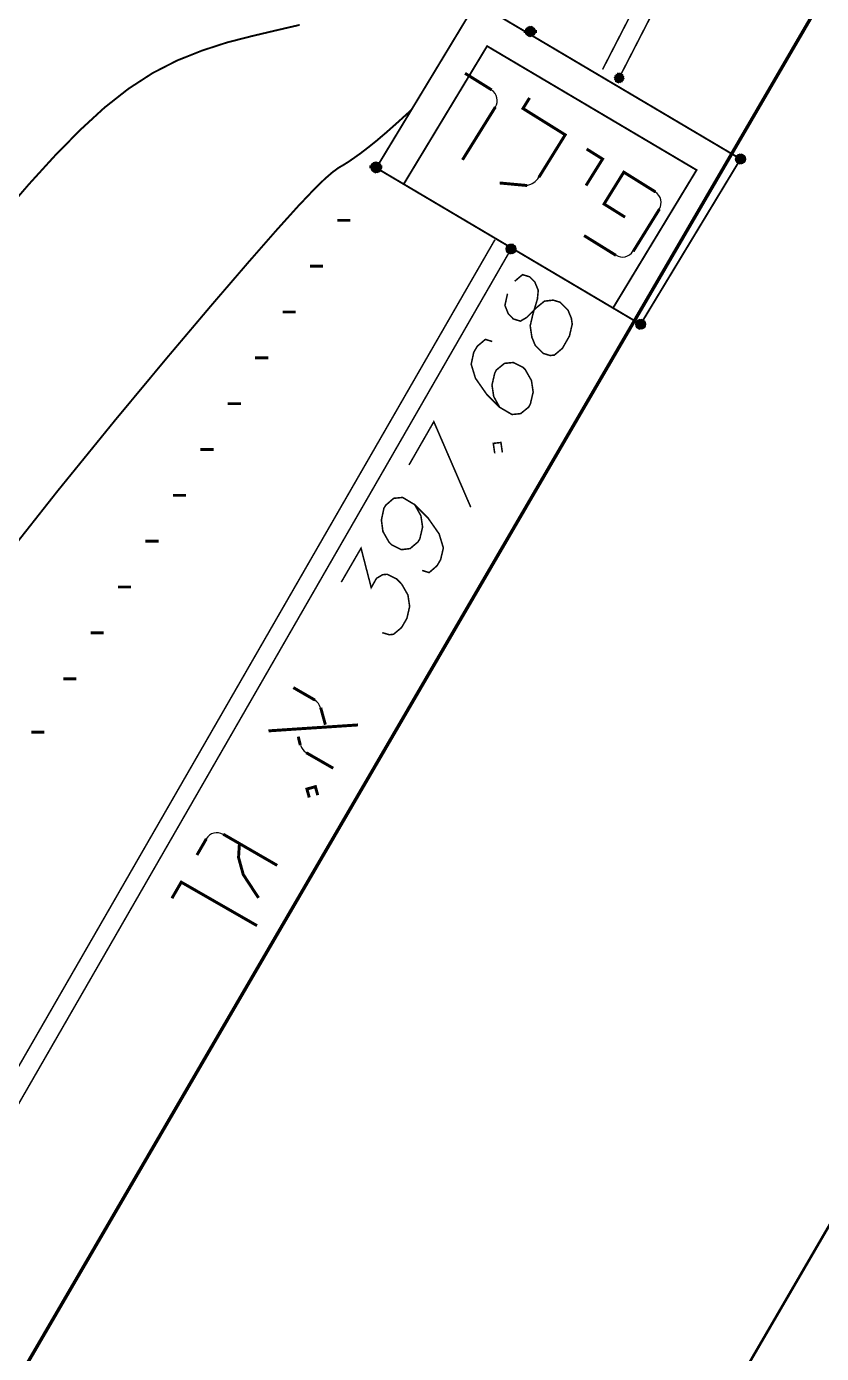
# Model space of a CAD drawing. Extents: x 489 to 720, y 1028 to 1176.
# Drawn here: x 627.38 to 631.64, y 1125.35 to 1132.45 of the extents above; entities that cross this region are included whole.
import ezdxf

# ---------------------------------------------------------------- set-up
doc = ezdxf.new("R2010")
doc.units = 0
doc.header["$MEASUREMENT"] = 0
for name, color, linetype in [('1501-EVEN-GAN', 7, 'Continuous'), ('1501-PILER', 7, 'Continuous'), ('1501-TOPO', 7, 'Continuous'), ('1506', 7, 'Continuous'), ('1507', 7, 'Continuous'), ('1511-DOWN', 7, 'Continuous'), ('2408-EVEN-GAN', 7, 'Continuous'), ('2410-EVEN-SOFA', 7, 'Continuous'), ('4035-PILER', 7, 'Continuous'), ('M1602', 7, 'Continuous')]:
    doc.layers.add(name, color=color, linetype=linetype)

msp = doc.modelspace()

# ---------------------------------------------------------------- hatches: boundary and pattern name
at = {"layer": '1501-EVEN-GAN', "linetype": 'Continuous', "ltscale": 0.045455}
for points in [[(630.5304, 1132.1904), (630.577, 1132.1665), (630.527, 1132.1813)], [(630.577, 1132.1665), (630.527, 1132.1813), (630.5702, 1132.1585)], [(630.527, 1132.1813), (630.5702, 1132.1585), (630.5281, 1132.171)], [(630.5702, 1132.1585), (630.5281, 1132.171), (630.5611, 1132.154)], [(630.5281, 1132.171), (630.5611, 1132.154), (630.5327, 1132.162)], [(630.5361, 1132.1983), (630.5793, 1132.1767), (630.5304, 1132.1904)], [(630.5793, 1132.1767), (630.5304, 1132.1904), (630.577, 1132.1665)], [(630.5611, 1132.154), (630.5327, 1132.162), (630.5509, 1132.1529)], [(630.5327, 1132.162), (630.5509, 1132.1529), (630.5418, 1132.1551)], [(630.5452, 1132.204), (630.5781, 1132.187), (630.5361, 1132.1983)], [(630.5781, 1132.187), (630.5361, 1132.1983), (630.5793, 1132.1767)], [(630.5554, 1132.2051), (630.5736, 1132.196), (630.5452, 1132.204)], [(630.5736, 1132.196), (630.5452, 1132.204), (630.5781, 1132.187)], [(630.5656, 1132.2017), (630.5554, 1132.2051), (630.5736, 1132.196)], [(629.952, 1131.2767), (629.9975, 1131.2506), (629.9486, 1131.2665)], [(629.9975, 1131.2506), (629.9486, 1131.2665), (629.9906, 1131.2426)], [(629.9486, 1131.2665), (629.9906, 1131.2426), (629.9497, 1131.2563)], [(629.9906, 1131.2426), (629.9497, 1131.2563), (629.9816, 1131.2381)], [(629.9497, 1131.2563), (629.9816, 1131.2381), (629.9543, 1131.2472)], [(629.9588, 1131.2847), (630.0009, 1131.2597), (629.952, 1131.2767)], [(630.0009, 1131.2597), (629.952, 1131.2767), (629.9975, 1131.2506)], [(629.9816, 1131.2381), (629.9543, 1131.2472), (629.9713, 1131.237)], [(629.9543, 1131.2472), (629.9713, 1131.237), (629.9611, 1131.2404)], [(629.9679, 1131.2892), (629.9997, 1131.2699), (629.9588, 1131.2847)], [(629.9997, 1131.2699), (629.9588, 1131.2847), (630.0009, 1131.2597)], [(629.9781, 1131.2892), (629.9952, 1131.2801), (629.9679, 1131.2892)], [(629.9952, 1131.2801), (629.9679, 1131.2892), (629.9997, 1131.2699)], [(629.9884, 1131.287), (629.9781, 1131.2892), (629.9952, 1131.2801)]]:
    msp.add_hatch(color=7, dxfattribs=at).paths.add_polyline_path(points, flags=0)
at = {"layer": '1501-PILER', "linetype": 'Continuous', "ltscale": 0.045455}
for points in [[(629.2452, 1131.7222), (629.2781, 1131.704), (629.2361, 1131.7176)], [(629.2554, 1131.7233), (629.2736, 1131.7131), (629.2452, 1131.7222)], [(629.2736, 1131.7131), (629.2452, 1131.7222), (629.2781, 1131.704)], [(629.2656, 1131.7199), (629.2554, 1131.7233), (629.2736, 1131.7131)], [(631.1804, 1131.7585), (631.2259, 1131.7313), (631.177, 1131.7495)], [(631.2259, 1131.7313), (631.177, 1131.7495), (631.2191, 1131.7245)], [(631.177, 1131.7495), (631.2191, 1131.7245), (631.177, 1131.7392)], [(631.2191, 1131.7245), (631.177, 1131.7392), (631.2088, 1131.7199)], [(631.177, 1131.7392), (631.2088, 1131.7199), (631.1816, 1131.729)], [(631.1872, 1131.7665), (631.2293, 1131.7415), (631.1804, 1131.7585)], [(631.2293, 1131.7415), (631.1804, 1131.7585), (631.2259, 1131.7313)], [(631.2088, 1131.7199), (631.1816, 1131.729), (631.1986, 1131.7188)], [(631.1816, 1131.729), (631.1986, 1131.7188), (631.1895, 1131.7222)], [(631.1963, 1131.771), (631.2281, 1131.7517), (631.1872, 1131.7665)], [(631.2281, 1131.7517), (631.1872, 1131.7665), (631.2293, 1131.7415)], [(631.2066, 1131.771), (631.2247, 1131.7608), (631.1963, 1131.771)], [(631.2247, 1131.7608), (631.1963, 1131.771), (631.2281, 1131.7517)], [(631.2168, 1131.7676), (631.2066, 1131.771), (631.2247, 1131.7608)], [(629.2304, 1131.7097), (629.2759, 1131.6847), (629.227, 1131.7006)], [(629.2759, 1131.6847), (629.227, 1131.7006), (629.2691, 1131.6767)], [(629.227, 1131.7006), (629.2691, 1131.6767), (629.227, 1131.6904)], [(629.2691, 1131.6767), (629.227, 1131.6904), (629.26, 1131.6722)], [(629.227, 1131.6904), (629.26, 1131.6722), (629.2327, 1131.6813)], [(629.2361, 1131.7176), (629.2793, 1131.6938), (629.2304, 1131.7097)], [(629.2793, 1131.6938), (629.2304, 1131.7097), (629.2759, 1131.6847)], [(629.26, 1131.6722), (629.2327, 1131.6813), (629.2497, 1131.671)], [(629.2327, 1131.6813), (629.2497, 1131.671), (629.2395, 1131.6745)], [(629.2781, 1131.704), (629.2361, 1131.7176), (629.2793, 1131.6938)], [(630.6452, 1130.8733), (630.6895, 1130.846), (630.6418, 1130.8642)], [(630.652, 1130.8813), (630.6929, 1130.8563), (630.6452, 1130.8733)], [(630.6929, 1130.8563), (630.6452, 1130.8733), (630.6895, 1130.846)], [(630.6611, 1130.8858), (630.6929, 1130.8665), (630.652, 1130.8813)], [(630.6929, 1130.8665), (630.652, 1130.8813), (630.6929, 1130.8563)], [(630.6713, 1130.8858), (630.6884, 1130.8756), (630.6611, 1130.8858)], [(630.6884, 1130.8756), (630.6611, 1130.8858), (630.6929, 1130.8665)], [(630.6816, 1130.8824), (630.6713, 1130.8858), (630.6884, 1130.8756)], [(630.6895, 1130.846), (630.6418, 1130.8642), (630.6827, 1130.8392)], [(630.6418, 1130.8642), (630.6827, 1130.8392), (630.6418, 1130.854)], [(630.6827, 1130.8392), (630.6418, 1130.854), (630.6736, 1130.8347)], [(630.6418, 1130.854), (630.6736, 1130.8347), (630.6463, 1130.8449)], [(630.6736, 1130.8347), (630.6463, 1130.8449), (630.6634, 1130.8335)], [(630.6463, 1130.8449), (630.6634, 1130.8335), (630.6543, 1130.8381)]]:
    msp.add_hatch(color=7, dxfattribs=at).paths.add_polyline_path(points, flags=0)
at = {"layer": '1501-TOPO', "linetype": 'Continuous', "ltscale": 0.045455}
for points in [[(630.0554, 1132.4426), (630.0997, 1132.4131), (630.052, 1132.4324)], [(630.0997, 1132.4131), (630.052, 1132.4324), (630.0929, 1132.4063)], [(630.052, 1132.4324), (630.0929, 1132.4063), (630.052, 1132.4222)], [(630.0634, 1132.4495), (630.1031, 1132.4233), (630.0554, 1132.4426)], [(630.1031, 1132.4233), (630.0554, 1132.4426), (630.0997, 1132.4131)], [(630.0725, 1132.454), (630.1031, 1132.4335), (630.0634, 1132.4495)], [(630.1031, 1132.4335), (630.0634, 1132.4495), (630.1031, 1132.4233)], [(630.0827, 1132.454), (630.0997, 1132.4426), (630.0725, 1132.454)], [(630.0997, 1132.4426), (630.0725, 1132.454), (630.1031, 1132.4335)], [(630.0918, 1132.4495), (630.0827, 1132.454), (630.0997, 1132.4426)], [(630.0929, 1132.4063), (630.052, 1132.4222), (630.0827, 1132.4017)], [(630.052, 1132.4222), (630.0827, 1132.4017), (630.0566, 1132.4131)], [(630.0827, 1132.4017), (630.0566, 1132.4131), (630.0725, 1132.4017)], [(630.0566, 1132.4131), (630.0725, 1132.4017), (630.0634, 1132.4063)], [(629.2327, 1131.7222), (629.2327, 1131.6847), (629.227, 1131.7131)], [(629.2406, 1131.7279), (629.2406, 1131.679), (629.2327, 1131.7222)], [(629.2406, 1131.679), (629.2327, 1131.7222), (629.2327, 1131.6847)], [(629.2509, 1131.729), (629.2509, 1131.6767), (629.2406, 1131.7279)], [(629.2509, 1131.6767), (629.2406, 1131.7279), (629.2406, 1131.679)], [(629.2611, 1131.7279), (629.2611, 1131.679), (629.2509, 1131.729)], [(629.2611, 1131.679), (629.2509, 1131.729), (629.2509, 1131.6767)], [(629.2691, 1131.7222), (629.2691, 1131.6847), (629.2611, 1131.7279)], [(629.2691, 1131.6847), (629.2611, 1131.7279), (629.2611, 1131.679)], [(629.2747, 1131.7131), (629.2747, 1131.6926), (629.2691, 1131.7222)], [(629.2747, 1131.6926), (629.2691, 1131.7222), (629.2691, 1131.6847)], [(629.227, 1131.7131), (629.227, 1131.6926), (629.2247, 1131.7029)], [(629.2327, 1131.6847), (629.227, 1131.7131), (629.227, 1131.6926)], [(629.277, 1131.7029), (629.2747, 1131.7131), (629.2747, 1131.6926)]]:
    msp.add_hatch(color=7, dxfattribs=at).paths.add_polyline_path(points, flags=0)

# ---------------------------------------------------------------- linework, layer by layer
at = {"color": 250, "linetype": 'Continuous', "ltscale": 0.045455}
for points, const_width in [([(629.8702, 1132.1154), (629.7281, 1132.204)], 0.0158), ([(630.1236, 1131.6472), (630.2645, 1131.8745), (630.0384, 1132.0154), (630.0736, 1132.0722)], 0.0158), ([(629.7145, 1131.7404), (629.8906, 1132.0233)], 0.0158), ([(630.3793, 1131.7983), (630.4645, 1131.7449), (630.3759, 1131.6029)], 0.0158), ([(630.7475, 1131.5688), (630.5781, 1131.6745), (630.4725, 1131.504), (630.585, 1131.4335)], 0.0158), ([(629.9134, 1131.6165), (630.0611, 1131.6029)], 0.0158), ([(630.6281, 1131.2495), (630.7691, 1131.4767)], 0.0158), ([(630.3656, 1131.3347), (630.5361, 1131.229)], 0.0158), ([(629.9554, 1131.0233), (629.9418, 1130.9608), (629.96, 1130.9154), (629.9872, 1130.8881), (630.0247, 1130.8767), (630.0577, 1130.896), (630.11, 1130.9483), (630.1531, 1130.9835), (630.1997, 1130.9892), (630.2372, 1130.9779), (630.2793, 1130.9358), (630.2975, 1130.8915), (630.302, 1130.8608), (630.2872, 1130.7972), (630.2497, 1130.7313), (630.2066, 1130.6949), (630.1838, 1130.6926), (630.1463, 1130.704), (630.1043, 1130.746), (630.0861, 1130.7904), (630.077, 1130.8517), (630.0918, 1130.9154), (630.1156, 1130.9949), (630.1202, 1131.0415), (630.102, 1131.0858), (630.0736, 1131.1142), (630.0361, 1131.1256), (629.9941, 1131.0904)], 0.00825), ([(629.8736, 1130.7676), (629.8372, 1130.779), (629.7941, 1130.7426), (629.7747, 1130.7097), (629.7611, 1130.646), (629.7838, 1130.571), (629.8441, 1130.4847), (629.9134, 1130.4154), (629.9793, 1130.3767), (630.0259, 1130.3813), (630.0691, 1130.4165), (630.0781, 1130.4335), (630.0929, 1130.4972), (630.0838, 1130.5585), (630.0509, 1130.6165), (630.0372, 1130.6301), (629.9861, 1130.6551), (629.9395, 1130.6506), (629.8963, 1130.6154), (629.8872, 1130.5983), (629.8725, 1130.5347), (629.8816, 1130.4733), (629.9134, 1130.4154)], 0.00825), ([(629.4281, 1130.1063), (629.5611, 1130.3381), (629.7588, 1129.8801)], 0.00825), ([(629.8872, 1130.1688), (629.8793, 1130.2222), (629.9202, 1130.2267), (629.9281, 1130.1733)], 0.00825), ([(629.4588, 1129.8938), (629.4918, 1129.8347), (629.5009, 1129.7745), (629.4861, 1129.7108), (629.4759, 1129.6938), (629.4338, 1129.6585), (629.3872, 1129.6529), (629.335, 1129.679), (629.3213, 1129.6926), (629.2884, 1129.7506), (629.2804, 1129.812), (629.2941, 1129.8756), (629.3043, 1129.8915), (629.3463, 1129.9279), (629.3941, 1129.9324), (629.4588, 1129.8938), (629.5293, 1129.8233), (629.5895, 1129.737), (629.6122, 1129.662), (629.5975, 1129.5995), (629.5781, 1129.5665), (629.5361, 1129.5301), (629.4986, 1129.5415)], 0.00825), ([(629.0656, 1129.479), (629.1713, 1129.6608), (629.2259, 1129.4495), (629.2543, 1129.4995), (629.2872, 1129.5188), (629.3111, 1129.521), (629.3622, 1129.496), (629.3895, 1129.4676), (629.4225, 1129.4097), (629.4316, 1129.3483), (629.4168, 1129.2847), (629.3884, 1129.2358), (629.3452, 1129.1995), (629.3225, 1129.1972), (629.285, 1129.2085)], 0.00825), ([(628.9247, 1128.8472), (628.8088, 1128.9142)], 0.0158), ([(628.9804, 1128.7154), (628.9554, 1128.8063)], 0.0158), ([(628.6759, 1128.6824), (629.1554, 1128.7142)], 0.0158), ([(628.835, 1128.6517), (628.8463, 1128.6063)], 0.0158), ([(628.8781, 1128.5654), (629.0225, 1128.4824)], 0.0158), ([(628.8941, 1128.3256), (628.8816, 1128.371), (628.927, 1128.3835), (628.9395, 1128.3381)], 0.0158), ([(628.3429, 1128.104), (628.2929, 1128.0176)], 0.0158), ([(628.7225, 1127.962), (628.4338, 1128.129)], 0.0158), ([(628.6225, 1127.7881), (628.5406, 1127.9131), (628.5156, 1128.004), (628.5202, 1128.079)], 0.0158), ([(628.1588, 1127.7858), (628.2088, 1127.8722), (628.6145, 1127.6392)], 0.0158)]:
    msp.add_lwpolyline(points, dxfattribs=dict(at, const_width=const_width))
for centre, radius, start, end in [((629.835, 1132.0585), 0.0659, 328.0902, 418.0847), ((630.0384, 1131.7006), 0.1, 283.0847, 328.0847), ((630.7122, 1131.512), 0.0659, 328.0902, 418.0847), ((630.5713, 1131.2858), 0.0659, 238.0847, 328.0847), ((628.8906, 1128.7892), 0.0659, 15.0732, 60.0732), ((628.8906, 1128.7892), 0.0659, 15.0732, 60.0732), ((628.9111, 1128.6233), 0.0659, 195.0677, 240.0678), ((628.9111, 1128.6233), 0.0659, 195.0677, 240.0678), ((628.3997, 1128.071), 0.0659, 60.0732, 150.0678)]:
    msp.add_arc(centre, radius, start, end, dxfattribs=at)
at = {"layer": '1501-EVEN-GAN', "color": 7, "linetype": 'Continuous', "ltscale": 0.045455}
for points in [[(630.5304, 1132.1904), (630.577, 1132.1665), (630.527, 1132.1813)], [(630.577, 1132.1665), (630.527, 1132.1813), (630.5702, 1132.1585)], [(630.527, 1132.1813), (630.5702, 1132.1585), (630.5281, 1132.171)], [(630.5702, 1132.1585), (630.5281, 1132.171), (630.5611, 1132.154)], [(630.5281, 1132.171), (630.5611, 1132.154), (630.5327, 1132.162)], [(630.5361, 1132.1983), (630.5793, 1132.1767), (630.5304, 1132.1904)], [(630.5793, 1132.1767), (630.5304, 1132.1904), (630.577, 1132.1665)], [(630.5611, 1132.154), (630.5327, 1132.162), (630.5509, 1132.1529)], [(630.5327, 1132.162), (630.5509, 1132.1529), (630.5418, 1132.1551)], [(630.5452, 1132.204), (630.5781, 1132.187), (630.5361, 1132.1983)], [(630.5781, 1132.187), (630.5361, 1132.1983), (630.5793, 1132.1767)], [(630.5554, 1132.2051), (630.5736, 1132.196), (630.5452, 1132.204)], [(630.5736, 1132.196), (630.5452, 1132.204), (630.5781, 1132.187)], [(630.5656, 1132.2017), (630.5554, 1132.2051), (630.5736, 1132.196)], [(629.952, 1131.2767), (629.9975, 1131.2506), (629.9486, 1131.2665)], [(629.9975, 1131.2506), (629.9486, 1131.2665), (629.9906, 1131.2426)], [(629.9486, 1131.2665), (629.9906, 1131.2426), (629.9497, 1131.2563)], [(629.9906, 1131.2426), (629.9497, 1131.2563), (629.9816, 1131.2381)], [(629.9497, 1131.2563), (629.9816, 1131.2381), (629.9543, 1131.2472)], [(629.9588, 1131.2847), (630.0009, 1131.2597), (629.952, 1131.2767)], [(630.0009, 1131.2597), (629.952, 1131.2767), (629.9975, 1131.2506)], [(629.9816, 1131.2381), (629.9543, 1131.2472), (629.9713, 1131.237)], [(629.9543, 1131.2472), (629.9713, 1131.237), (629.9611, 1131.2404)], [(629.9679, 1131.2892), (629.9997, 1131.2699), (629.9588, 1131.2847)], [(629.9997, 1131.2699), (629.9588, 1131.2847), (630.0009, 1131.2597)], [(629.9781, 1131.2892), (629.9952, 1131.2801), (629.9679, 1131.2892)], [(629.9952, 1131.2801), (629.9679, 1131.2892), (629.9997, 1131.2699)], [(629.9884, 1131.287), (629.9781, 1131.2892), (629.9952, 1131.2801)]]:
    msp.add_lwpolyline(points, dxfattribs=at)
at = {"layer": '1501-EVEN-GAN', "color": 7, "linetype": 'Continuous', "ltscale": 0.045455, "const_width": 0.00825}
for points in [[(630.535, 1132.179), (630.5713, 1132.179)], [(629.9566, 1131.2631), (629.9929, 1131.2631)]]:
    msp.add_lwpolyline(points, dxfattribs=at)
at = {"layer": '1501-EVEN-GAN', "color": 7, "linetype": 'Continuous', "ltscale": 0.045455}
msp.add_circle((629.9747, 1131.2631), 0.0261, dxfattribs=at)
msp.add_arc((630.5531, 1132.179), 0.0261, 152.7924, 152.7924, dxfattribs=at)
at = {"layer": '1501-PILER', "color": 7, "linetype": 'Continuous', "ltscale": 0.045455}
for points in [[(629.2452, 1131.7222), (629.2781, 1131.704), (629.2361, 1131.7176)], [(629.2554, 1131.7233), (629.2736, 1131.7131), (629.2452, 1131.7222)], [(629.2736, 1131.7131), (629.2452, 1131.7222), (629.2781, 1131.704)], [(629.2656, 1131.7199), (629.2554, 1131.7233), (629.2736, 1131.7131)], [(631.1804, 1131.7585), (631.2259, 1131.7313), (631.177, 1131.7495)], [(631.2259, 1131.7313), (631.177, 1131.7495), (631.2191, 1131.7245)], [(631.177, 1131.7495), (631.2191, 1131.7245), (631.177, 1131.7392)], [(631.2191, 1131.7245), (631.177, 1131.7392), (631.2088, 1131.7199)], [(631.177, 1131.7392), (631.2088, 1131.7199), (631.1816, 1131.729)], [(631.1872, 1131.7665), (631.2293, 1131.7415), (631.1804, 1131.7585)], [(631.2293, 1131.7415), (631.1804, 1131.7585), (631.2259, 1131.7313)], [(631.2088, 1131.7199), (631.1816, 1131.729), (631.1986, 1131.7188)], [(631.1816, 1131.729), (631.1986, 1131.7188), (631.1895, 1131.7222)], [(631.1963, 1131.771), (631.2281, 1131.7517), (631.1872, 1131.7665)], [(631.2281, 1131.7517), (631.1872, 1131.7665), (631.2293, 1131.7415)], [(631.2066, 1131.771), (631.2247, 1131.7608), (631.1963, 1131.771)], [(631.2247, 1131.7608), (631.1963, 1131.771), (631.2281, 1131.7517)], [(631.2168, 1131.7676), (631.2066, 1131.771), (631.2247, 1131.7608)], [(629.2304, 1131.7097), (629.2759, 1131.6847), (629.227, 1131.7006)], [(629.2759, 1131.6847), (629.227, 1131.7006), (629.2691, 1131.6767)], [(629.227, 1131.7006), (629.2691, 1131.6767), (629.227, 1131.6904)], [(629.2691, 1131.6767), (629.227, 1131.6904), (629.26, 1131.6722)], [(629.227, 1131.6904), (629.26, 1131.6722), (629.2327, 1131.6813)], [(629.2361, 1131.7176), (629.2793, 1131.6938), (629.2304, 1131.7097)], [(629.2793, 1131.6938), (629.2304, 1131.7097), (629.2759, 1131.6847)], [(629.26, 1131.6722), (629.2327, 1131.6813), (629.2497, 1131.671)], [(629.2327, 1131.6813), (629.2497, 1131.671), (629.2395, 1131.6745)], [(629.2781, 1131.704), (629.2361, 1131.7176), (629.2793, 1131.6938)], [(630.6452, 1130.8733), (630.6895, 1130.846), (630.6418, 1130.8642)], [(630.652, 1130.8813), (630.6929, 1130.8563), (630.6452, 1130.8733)], [(630.6929, 1130.8563), (630.6452, 1130.8733), (630.6895, 1130.846)], [(630.6611, 1130.8858), (630.6929, 1130.8665), (630.652, 1130.8813)], [(630.6929, 1130.8665), (630.652, 1130.8813), (630.6929, 1130.8563)], [(630.6713, 1130.8858), (630.6884, 1130.8756), (630.6611, 1130.8858)], [(630.6884, 1130.8756), (630.6611, 1130.8858), (630.6929, 1130.8665)], [(630.6816, 1130.8824), (630.6713, 1130.8858), (630.6884, 1130.8756)], [(630.6895, 1130.846), (630.6418, 1130.8642), (630.6827, 1130.8392)], [(630.6418, 1130.8642), (630.6827, 1130.8392), (630.6418, 1130.854)], [(630.6827, 1130.8392), (630.6418, 1130.854), (630.6736, 1130.8347)], [(630.6418, 1130.854), (630.6736, 1130.8347), (630.6463, 1130.8449)], [(630.6736, 1130.8347), (630.6463, 1130.8449), (630.6634, 1130.8335)], [(630.6463, 1130.8449), (630.6634, 1130.8335), (630.6543, 1130.8381)]]:
    msp.add_lwpolyline(points, dxfattribs=at)
at = {"layer": '1501-PILER', "color": 7, "linetype": 'Continuous', "ltscale": 0.045455, "const_width": 0.01}
for points in [[(631.1816, 1131.7449), (631.2259, 1131.7449)], [(629.2316, 1131.6972), (629.2759, 1131.6972)], [(630.6463, 1130.8597), (630.6906, 1130.8597)]]:
    msp.add_lwpolyline(points, dxfattribs=at)
at = {"layer": '1501-PILER', "color": 7, "linetype": 'Continuous', "ltscale": 0.045455}
for centre in [(631.2031, 1131.7449), (630.6679, 1130.8597)]:
    msp.add_circle(centre, 0.0261, dxfattribs=at)
msp.add_arc((629.2531, 1131.6972), 0.0261, 150.705, 510.7049, dxfattribs=at)
at = {"layer": '1501-TOPO', "color": 7, "linetype": 'Continuous', "ltscale": 0.045455, "const_width": 0.0112}
for points in [[(630.0531, 1132.4279), (630.1031, 1132.4279)], [(629.2259, 1131.7029), (629.2759, 1131.7029)]]:
    msp.add_lwpolyline(points, dxfattribs=at)
at = {"layer": '1501-TOPO', "color": 7, "linetype": 'Continuous', "ltscale": 0.045455}
for points in [[(630.0554, 1132.4426), (630.0997, 1132.4131), (630.052, 1132.4324)], [(630.0997, 1132.4131), (630.052, 1132.4324), (630.0929, 1132.4063)], [(630.052, 1132.4324), (630.0929, 1132.4063), (630.052, 1132.4222)], [(630.0634, 1132.4495), (630.1031, 1132.4233), (630.0554, 1132.4426)], [(630.1031, 1132.4233), (630.0554, 1132.4426), (630.0997, 1132.4131)], [(630.0725, 1132.454), (630.1031, 1132.4335), (630.0634, 1132.4495)], [(630.1031, 1132.4335), (630.0634, 1132.4495), (630.1031, 1132.4233)], [(630.0827, 1132.454), (630.0997, 1132.4426), (630.0725, 1132.454)], [(630.0997, 1132.4426), (630.0725, 1132.454), (630.1031, 1132.4335)], [(630.0918, 1132.4495), (630.0827, 1132.454), (630.0997, 1132.4426)], [(630.0929, 1132.4063), (630.052, 1132.4222), (630.0827, 1132.4017)], [(630.052, 1132.4222), (630.0827, 1132.4017), (630.0566, 1132.4131)], [(630.0827, 1132.4017), (630.0566, 1132.4131), (630.0725, 1132.4017)], [(630.0566, 1132.4131), (630.0725, 1132.4017), (630.0634, 1132.4063)], [(629.2327, 1131.7222), (629.2327, 1131.6847), (629.227, 1131.7131)], [(629.2406, 1131.7279), (629.2406, 1131.679), (629.2327, 1131.7222)], [(629.2406, 1131.679), (629.2327, 1131.7222), (629.2327, 1131.6847)], [(629.2509, 1131.729), (629.2509, 1131.6767), (629.2406, 1131.7279)], [(629.2509, 1131.6767), (629.2406, 1131.7279), (629.2406, 1131.679)], [(629.2611, 1131.7279), (629.2611, 1131.679), (629.2509, 1131.729)], [(629.2611, 1131.679), (629.2509, 1131.729), (629.2509, 1131.6767)], [(629.2691, 1131.7222), (629.2691, 1131.6847), (629.2611, 1131.7279)], [(629.2691, 1131.6847), (629.2611, 1131.7279), (629.2611, 1131.679)], [(629.2747, 1131.7131), (629.2747, 1131.6926), (629.2691, 1131.7222)], [(629.2747, 1131.6926), (629.2691, 1131.7222), (629.2691, 1131.6847)], [(629.227, 1131.7131), (629.227, 1131.6926), (629.2247, 1131.7029)], [(629.2327, 1131.6847), (629.227, 1131.7131), (629.227, 1131.6926)], [(629.277, 1131.7029), (629.2747, 1131.7131), (629.2747, 1131.6926)]]:
    msp.add_lwpolyline(points, dxfattribs=at)
for centre in [(630.0781, 1132.4279), (629.2509, 1131.7029)]:
    msp.add_circle(centre, 0.0261, dxfattribs=at)
at = {"layer": '1506', "color": 13, "linetype": 'Continuous', "ltscale": 0.045455, "const_width": 0.01}
msp.add_lwpolyline([(627.2293, 1129.5642), (627.5463, 1129.9665), (627.8509, 1130.3415), (628.1304, 1130.6779), (628.3725, 1130.9642), (628.5679, 1131.1915), (628.7191, 1131.3642), (628.8338, 1131.4915), (628.9179, 1131.5801), (628.977, 1131.6381), (629.0191, 1131.6745), (629.0497, 1131.6972), (629.077, 1131.7131), (629.1043, 1131.7301), (629.1338, 1131.7506), (629.1691, 1131.7756), (629.2088, 1131.8063), (629.2543, 1131.8426), (629.3077, 1131.8881), (629.3691, 1131.9426), (629.4406, 1132.0074)], dxfattribs=at)
at = {"layer": '1507', "color": 18, "linetype": 'Continuous', "ltscale": 0.045455, "const_width": 0.01}
msp.add_lwpolyline([(626.327, 1130.2995), (626.3361, 1130.3131), (626.5361, 1130.5745), (626.7316, 1130.8176), (626.9168, 1131.0426), (627.0872, 1131.2495), (627.2463, 1131.4392), (627.3941, 1131.6108), (627.5338, 1131.7642), (627.6679, 1131.9006), (627.7975, 1132.0199), (627.9259, 1132.121), (628.0554, 1132.2051), (628.1861, 1132.2722), (628.3202, 1132.3256), (628.4531, 1132.3688), (628.5861, 1132.4029), (628.7156, 1132.4335), (628.8429, 1132.4631)], dxfattribs=at)
at = {"layer": '1511-DOWN', "color": 7, "linetype": 'Continuous', "ltscale": 0.045455, "const_width": 0.0158}
for points in [[(630.0429, 1132.4279), (630.1134, 1132.4279)], [(629.2156, 1131.7029), (629.2861, 1131.7029)], [(629.0441, 1131.4165), (629.1145, 1131.4165)], [(628.8975, 1131.171), (628.9679, 1131.171)], [(628.7509, 1130.9256), (628.8213, 1130.9256)], [(628.6043, 1130.6801), (628.6747, 1130.6801)], [(628.4577, 1130.4347), (628.5281, 1130.4347)], [(628.3111, 1130.1892), (628.3816, 1130.1892)], [(628.1645, 1129.9438), (628.235, 1129.9438)], [(628.0168, 1129.6983), (628.0872, 1129.6983)], [(627.8702, 1129.4529), (627.9406, 1129.4529)], [(627.7236, 1129.2074), (627.7941, 1129.2074)], [(627.577, 1128.9608), (627.6475, 1128.9608)], [(627.4054, 1128.6756), (627.4759, 1128.6756)]]:
    msp.add_lwpolyline(points, dxfattribs=at)
at = {"layer": '2408-EVEN-GAN', "color": 7, "linetype": 'Continuous', "ltscale": 0.045455, "const_width": 0.00825}
for points in [[(631.3077, 1133.8642), (630.4645, 1132.2245)], [(631.3963, 1133.8188), (630.5531, 1132.179)], [(629.8884, 1131.3131), (626.5975, 1125.5995)], [(629.9747, 1131.2631), (626.6827, 1125.5472)]]:
    msp.add_lwpolyline(points, dxfattribs=at)
at = {"layer": '2410-EVEN-SOFA', "color": 251, "linetype": 'Continuous', "ltscale": 0.045455, "const_width": 0.0138}
msp.add_lwpolyline([(644.6122, 1144.4017), (642.7543, 1141.1915), (640.7759, 1140.6665), (638.0509, 1136.062), (636.1872, 1132.8688), (634.1713, 1129.412), (633.7577, 1129.6085), (630.9361, 1124.7585), (627.8747, 1119.4972), (626.5077, 1117.1256), (626.8736, 1116.9131), (626.377, 1116.0392)], dxfattribs=at)
at = {"layer": '4035-PILER', "color": 7, "linetype": 'Continuous', "ltscale": 0.045455, "const_width": 0.01}
for points in [[(631.2031, 1131.7449), (629.7884, 1132.5824), (629.2531, 1131.6972)], [(629.3986, 1131.6085), (629.8463, 1132.3495), (630.9679, 1131.6858), (630.5213, 1130.9483)], [(629.2531, 1131.6972), (630.6679, 1130.8597), (631.2031, 1131.7449)]]:
    msp.add_lwpolyline(points, dxfattribs=at)
at = {"layer": 'M1602', "color": 214, "linetype": 'Continuous', "ltscale": 0.045455, "const_width": 0.0182}
msp.add_lwpolyline([(622.8566, 1117.5199), (627.2656, 1125.0915), (637.3406, 1142.3949)], dxfattribs=at)

doc.saveas('drawing.dxf')
